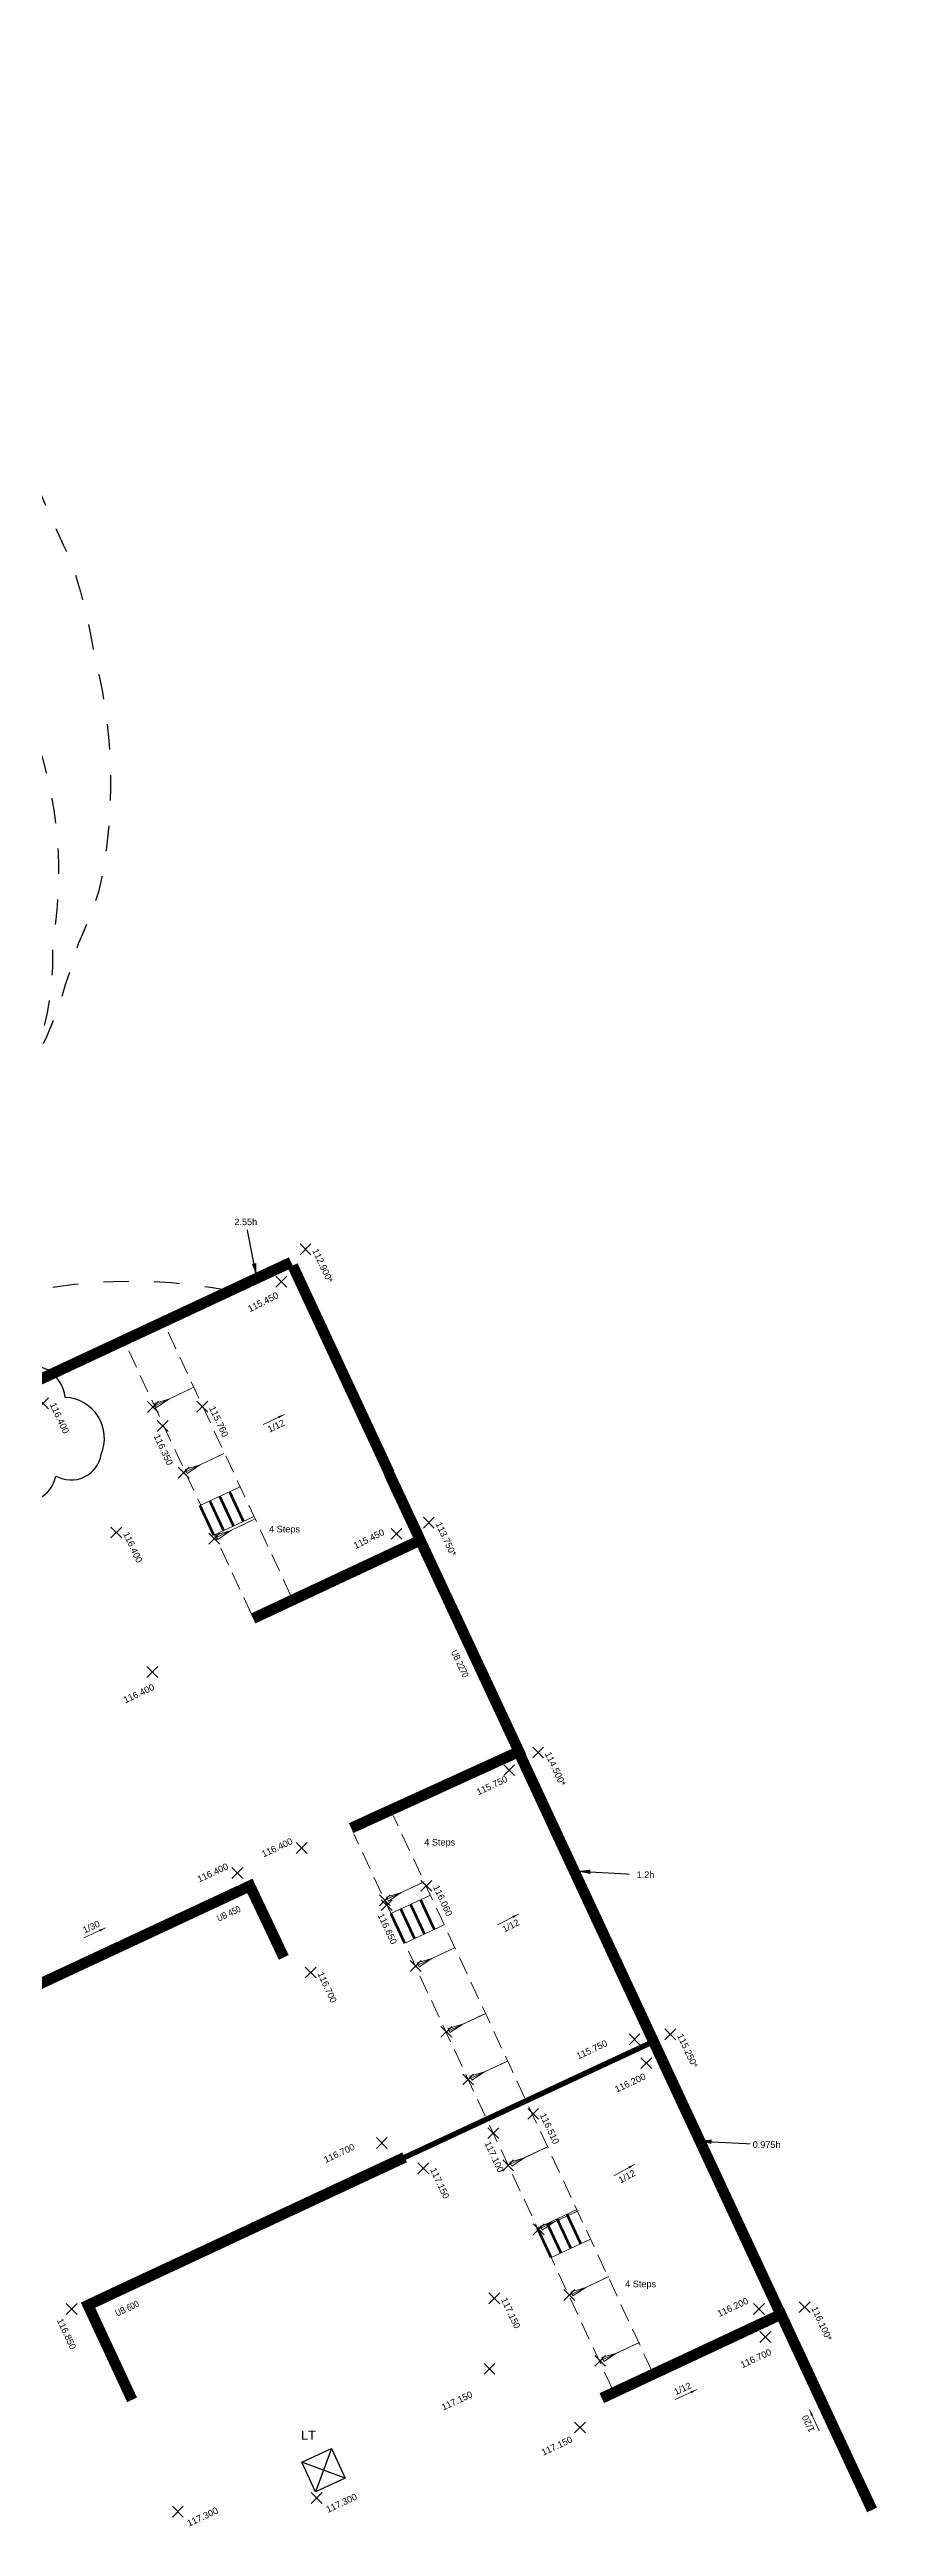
# Model space of a CAD drawing. Header units: metres. Extents: x 287878 to 288371, y 62805 to 63080.
# Drawn here: x 288064.6 to 288087.4, y 63011.3 to 63079.5 of the extents above; entities that cross this region are included whole.
import ezdxf
from ezdxf.enums import TextEntityAlignment as Align

# ---------------------------------------------------------------- set-up
doc = ezdxf.new("R2010")
doc.units = ezdxf.units.M
doc.header["$PDMODE"] = 3
doc.header["$PDSIZE"] = 0.15
doc.linetypes.add('DASHED', pattern=[1.4, 0.7, -0.7])
doc.linetypes.add('HIDDEN', pattern=[0.375, 0.25, -0.125])
for name, color, linetype, lineweight in [('EXP - LEVELS TEXT', 3, 'Continuous', 18), ('EXP - RETAINING WALLS - 0.6m', 190, 'Continuous', 18), ('EXP - RETAINING WALLS GRAVEL BOARD', 151, 'FENCELINE2', 18), ('EXP - STEPS', 240, 'Continuous', 18), ('EXP - UNDERBUILD', 94, 'UNDERBUILD', 35), ('EXP-EW-BANKS&CUTTINGS', 251, 'HIDDEN', 18), ('EXP-EW-GRADIENTS', 3, 'Continuous', 18), ('EXP-EW-GRADIENTS-TEXT', 3, 'Continuous', 18), ('EXP-EW-LEVEL-LANDING', 1, 'Continuous', 25), ('EXP-EW-LEVEL-THRESHOLD-TEXT', 1, 'Continuous', 25), ('EXP-EW-LEVELS-POINTS', 3, 'Continuous', 18), ('EXP-EW-LEVELS-TEXT', 3, 'Continuous', 18), ('EXP-EW-RETAINING-WALL-HEIGHTS', 3, 'Continuous', 18), ('EXP-LEVEL-LANDING', 1, 'Continuous', 25), ('EXP-LEVEL-THRESHOLD-TEXT', 1, 'Continuous', 25)]:
    doc.layers.add(name, color=color, linetype=linetype, lineweight=lineweight)
doc.layers.add('EXP - WORKING', color=6, linetype='Continuous', plot=False)
doc.layers.add('EXP-EW-BANKS&CUTTINGS-WORKING', color=255, linetype='Continuous', lineweight=18, plot=False)
doc.layers.add('EXP-EW-TANKING TEXT', color=3, linetype='Continuous', true_color=0x00ff00)
doc.layers.add('EXP_-_EW_-_BANKS_&_CUTTINGS', color=251, linetype='Continuous', true_color=0x656565)
doc.styles.add('18 @ 1 to 200', font='arial.ttf', dxfattribs={"height": 0.36})
doc.styles.add('18 @ 1 to 500', font='arial.ttf', dxfattribs={"height": 0.9})
doc.styles.add('25 @ 1 to 200', font='arial.ttf', dxfattribs={"height": 0.5})
doc.styles.add('Century Gothic', font='arial.ttf')
doc.styles.add('ESTROAD', font='arial.ttf', dxfattribs={"width": 0.75})
doc.linetypes.add('FENCELINE2', pattern='A,6.35,-2.54,[132,ltypeshp.shx,S=2.54,R=0,X=-2.54,Y=0],-2.54,25.4', length=36.83)
doc.linetypes.add('UNDERBUILD', pattern='A,0.3,-0.1575,["O",Century Gothic,S=0.3,R=0,X=-0.181,Y=-0.15],-0.1575', length=0.615)
doc.dimstyles.new('1 to 200 (18)', dxfattribs={"dimtxt": 0.36, "dimasz": 0.36, "dimexe": 0.09, "dimexo": 0.09, "dimgap": 0.12, "dimtad": 1, "dimdec": 3, "dimzin": 0, "dimdsep": 46, "dimtxsty": '18 @ 1 to 200', "dimcen": 0.12, "dimadec": 0, "dimazin": 0, "dimtfac": 1, "dimtdec": 3, "dimtofl": 0, "dimtmove": 0, "dimatfit": 3, "dimfxl": 0.12, "dimtolj": 1, "dimtzin": 0, "dimarcsym": 1})

# ---------------------------------------------------------------- blocks, each defined once
blk = doc.blocks.new('*U779')
at = {"layer": 'EXP-EW-BANKS&CUTTINGS', "linetype": 'Continuous'}
blk.add_lwpolyline([(-0.499, 1.031), (-0.221, 0.456), (-0.091, 0.047), (0.02, 0.101), (-0.221, 0.456)], dxfattribs=at)
at = {"layer": 'EXP-EW-BANKS&CUTTINGS-WORKING'}
blk.add_line((-0.534, 1.104), (0, 0), dxfattribs=at)
blk.add_point((0, 0), dxfattribs=at)
blk = doc.blocks.new('*U780')
at = {"layer": 'EXP-EW-BANKS&CUTTINGS', "linetype": 'Continuous'}
blk.add_lwpolyline([(-0.499, 1.031), (-0.221, 0.456), (-0.091, 0.047), (0.02, 0.101), (-0.221, 0.456)], dxfattribs=at)
at = {"layer": 'EXP-EW-BANKS&CUTTINGS-WORKING'}
blk.add_line((-0.534, 1.104), (0, 0), dxfattribs=at)
blk.add_point((0, 0), dxfattribs=at)
blk = doc.blocks.new('*U781')
at = {"layer": 'EXP-EW-BANKS&CUTTINGS', "linetype": 'Continuous'}
blk.add_lwpolyline([(-0.499, 1.031), (-0.221, 0.456), (-0.091, 0.047), (0.02, 0.101), (-0.221, 0.456)], dxfattribs=at)
at = {"layer": 'EXP-EW-BANKS&CUTTINGS-WORKING'}
blk.add_line((-0.534, 1.104), (0, 0), dxfattribs=at)
blk.add_point((0, 0), dxfattribs=at)
blk = doc.blocks.new('*U782')
at = {"layer": 'EXP-EW-BANKS&CUTTINGS', "linetype": 'Continuous'}
blk.add_lwpolyline([(-0.501, 1.002), (-0.222, 0.444), (-0.09, 0.045), (0.018, 0.099), (-0.222, 0.444)], dxfattribs=at)
at = {"layer": 'EXP-EW-BANKS&CUTTINGS-WORKING'}
blk.add_line((-0.536, 1.073), (0, 0), dxfattribs=at)
blk.add_point((0, 0), dxfattribs=at)
blk = doc.blocks.new('*U783')
at = {"layer": 'EXP-EW-BANKS&CUTTINGS', "linetype": 'Continuous'}
blk.add_lwpolyline([(-0.501, 1.002), (-0.222, 0.444), (-0.09, 0.045), (0.018, 0.099), (-0.222, 0.444)], dxfattribs=at)
at = {"layer": 'EXP-EW-BANKS&CUTTINGS-WORKING'}
blk.add_line((-0.536, 1.073), (0, 0), dxfattribs=at)
blk.add_point((0, 0), dxfattribs=at)
blk = doc.blocks.new('*U784')
at = {"layer": 'EXP-EW-BANKS&CUTTINGS', "linetype": 'Continuous'}
blk.add_lwpolyline([(-0.501, 1.002), (-0.222, 0.444), (-0.09, 0.045), (0.018, 0.099), (-0.222, 0.444)], dxfattribs=at)
at = {"layer": 'EXP-EW-BANKS&CUTTINGS-WORKING'}
blk.add_line((-0.536, 1.073), (0, 0), dxfattribs=at)
blk.add_point((0, 0), dxfattribs=at)
blk = doc.blocks.new('*U785')
at = {"layer": 'EXP-EW-BANKS&CUTTINGS', "linetype": 'Continuous'}
blk.add_lwpolyline([(-0.501, 1.002), (-0.222, 0.444), (-0.09, 0.045), (0.018, 0.099), (-0.222, 0.444)], dxfattribs=at)
at = {"layer": 'EXP-EW-BANKS&CUTTINGS-WORKING'}
blk.add_line((-0.536, 1.073), (0, 0), dxfattribs=at)
blk.add_point((0, 0), dxfattribs=at)
blk = doc.blocks.new('*U786')
at = {"layer": 'EXP-EW-BANKS&CUTTINGS', "linetype": 'Continuous'}
blk.add_lwpolyline([(-0.501, 1.002), (-0.222, 0.444), (-0.09, 0.045), (0.018, 0.099), (-0.222, 0.444)], dxfattribs=at)
at = {"layer": 'EXP-EW-BANKS&CUTTINGS-WORKING'}
blk.add_line((-0.536, 1.073), (0, 0), dxfattribs=at)
blk.add_point((0, 0), dxfattribs=at)
blk = doc.blocks.new('*U787')
at = {"layer": 'EXP-EW-BANKS&CUTTINGS', "linetype": 'Continuous'}
blk.add_lwpolyline([(-0.501, 1.002), (-0.222, 0.444), (-0.09, 0.045), (0.018, 0.099), (-0.222, 0.444)], dxfattribs=at)
at = {"layer": 'EXP-EW-BANKS&CUTTINGS-WORKING'}
blk.add_line((-0.536, 1.073), (0, 0), dxfattribs=at)
blk.add_point((0, 0), dxfattribs=at)
blk = doc.blocks.new('*U25')
at = {"layer": 'EXP - STEPS'}
for p, q in [((-0.45, 1.2), (-0.45, 2.4)), ((0.45, 1.2), (0.45, 2.4))]:
    blk.add_line(p, q, dxfattribs=at)
at = {"layer": 'EXP - STEPS', "const_width": 0.075}
for points in [[(-0.45, 2.1), (0.45, 2.1)], [(-0.45, 1.8), (0.45, 1.8)], [(-0.45, 1.5), (0.45, 1.5)], [(-0.45, 1.2), (0.45, 1.2)]]:
    blk.add_lwpolyline(points, dxfattribs=at)
blk = doc.blocks.new('*U27')
at = {"layer": 'EXP-LEVEL-LANDING', "ltscale": 2}
for p, q in [((-7.71, 0.901), (-8.308, -0.223)), ((-7.447, 0.04), (-8.571, 0.638))]:
    blk.add_line(p, q, dxfattribs=at)
blk.add_lwpolyline([(-8.308, -0.223), (-8.571, 0.638), (-7.71, 0.901), (-7.447, 0.04)], close=True, dxfattribs=at)
blk = doc.blocks.new('*U956')
at = {"layer": 'EXP-EW-BANKS&CUTTINGS', "linetype": 'Continuous'}
blk.add_lwpolyline([(-0.501, 1.002), (-0.222, 0.444), (-0.09, 0.045), (0.018, 0.099), (-0.222, 0.444)], dxfattribs=at)
at = {"layer": 'EXP-EW-BANKS&CUTTINGS-WORKING'}
blk.add_line((-0.536, 1.073), (0, 0), dxfattribs=at)
blk.add_point((0, 0), dxfattribs=at)
blk = doc.blocks.new('*U957')
at = {"layer": 'EXP-EW-BANKS&CUTTINGS', "linetype": 'Continuous'}
blk.add_lwpolyline([(-0.501, 1.002), (-0.222, 0.444), (-0.09, 0.045), (0.018, 0.099), (-0.222, 0.444)], dxfattribs=at)
at = {"layer": 'EXP-EW-BANKS&CUTTINGS-WORKING'}
blk.add_line((-0.536, 1.073), (0, 0), dxfattribs=at)
blk.add_point((0, 0), dxfattribs=at)
blk = doc.blocks.new('*U1137')
at = {"layer": 'EXP-LEVEL-THRESHOLD-TEXT', "style": '25 @ 1 to 200'}
blk.add_text('LT', height=0.5, rotation=360, dxfattribs=at).set_placement((-0.04, -0.65), align=Align.MIDDLE_CENTER)
blk = doc.blocks.new('*U1090')
at = {"layer": 'EXP-EW-GRADIENTS-TEXT', "color": 0, "style": '18 @ 1 to 200'}
blk.add_attdef('1/00', (0.13, 0.2), '', height=0.36, rotation=360, dxfattribs=at)
at = {"layer": 'EXP-EW-GRADIENTS'}
blk.add_leader([(1.3, 0), (0, 0)], dimstyle='1 to 200 (18)', dxfattribs=at)
blk = doc.blocks.new('*U1091')
at = {"layer": 'EXP-EW-GRADIENTS-TEXT', "color": 0, "style": '18 @ 1 to 200'}
blk.add_attdef('1/00', (0.13, 0.2), '', height=0.36, rotation=360, dxfattribs=at)
at = {"layer": 'EXP-EW-GRADIENTS'}
blk.add_leader([(1.3, 0), (0, 0)], dimstyle='1 to 200 (18)', dxfattribs=at)
blk = doc.blocks.new('*U1098')
at = {"layer": 'EXP-EW-GRADIENTS-TEXT', "color": 0, "style": '18 @ 1 to 200'}
blk.add_attdef('1/00', (0.13, 0.2), '', height=0.36, rotation=360, dxfattribs=at)
at = {"layer": 'EXP-EW-GRADIENTS'}
blk.add_leader([(1.3, 0), (0, 0)], dimstyle='1 to 200 (18)', dxfattribs=at)
blk = doc.blocks.new('*U1182')
at = {"layer": 'EXP-EW-GRADIENTS-TEXT', "color": 0, "style": '18 @ 1 to 200'}
blk.add_attdef('1/00', (0.22, -0.53), '', height=0.36, rotation=9.3419, dxfattribs=at)
at = {"layer": 'EXP-EW-GRADIENTS'}
blk.add_leader([(1.28, 0.21), (0, 0)], dimstyle='1 to 200 (18)', dxfattribs=at)
blk = doc.blocks.new('*U1183')
at = {"layer": 'EXP-EW-GRADIENTS-TEXT', "color": 0, "style": '18 @ 1 to 200'}
blk.add_attdef('1/00', (0.21, -0.53), '', height=0.36, rotation=8.5959, dxfattribs=at)
at = {"layer": 'EXP-EW-GRADIENTS'}
blk.add_leader([(1.29, 0.19), (0, 0)], dimstyle='1 to 200 (18)', dxfattribs=at)
blk = doc.blocks.new('*U1184')
at = {"layer": 'EXP-EW-GRADIENTS-TEXT', "color": 0, "style": '18 @ 1 to 200'}
blk.add_attdef('1/00', (0.19, -0.54), '', height=0.36, rotation=6.3656, dxfattribs=at)
at = {"layer": 'EXP-EW-GRADIENTS'}
blk.add_leader([(1.29, 0.14), (0, 0)], dimstyle='1 to 200 (18)', dxfattribs=at)

msp = doc.modelspace()

# ---------------------------------------------------------------- linework, layer by layer
at = {"layer": 'EXP - RETAINING WALLS - 0.6m', "const_width": 0.3}
for points in [[(288067.744, 63044.481), (288071.285, 63046.132)], [(288073.994, 63040.321), (288071.327, 63046.041)], [(288063.847, 63042.664), (288067.744, 63044.481)], [(288074.78, 63038.615), (288073.983, 63040.317)], [(288081.271, 63024.679), (288077.553, 63032.656)], [(288081.271, 63024.679), (288084.73, 63017.265)], [(288079.844, 63014.86), (288084.782, 63017.167), (288087.292, 63011.783)]]:
    msp.add_lwpolyline(points, dxfattribs=at)
at = {"layer": 'EXP - RETAINING WALLS GRAVEL BOARD', "ltscale": 0.05, "const_width": 0.15}
msp.add_lwpolyline([(288074.413, 63021.49), (288081.271, 63024.679)], dxfattribs=at)
at = {"layer": 'EXP - UNDERBUILD', "const_width": 0.3, "flags": 128}
for points in [[(288070.236, 63036.324), (288074.841, 63038.479), (288077.564, 63032.661), (288072.937, 63030.554)], [(288062.629, 63025.457), (288070.149, 63028.963), (288071.083, 63026.994)], [(288066.903, 63014.814), (288065.688, 63017.42), (288066.457, 63017.782), (288074.413, 63021.49)]]:
    msp.add_lwpolyline(points, dxfattribs=at)
at = {"layer": 'EXP - WORKING'}
msp.add_lwpolyline([(288053.639, 63038.323, 0.520567), (288054.434, 63036.67, 0.520567), (288056.216, 63036.302, 0.520567), (288058.212, 63037.219, 0.520567), (288060.25, 63038.156, 0.520567), (288062.094, 63039.002, 0.520567), (288063.543, 63039.669, 0.520567), (288064.802, 63040.247, 0.520567), (288066.055, 63040.846, 0.520567), (288065.057, 63042.413, 0.520567), (288063.635, 63043.197, 0.520567), (288061.532, 63042.172, 0.520567), (288059.782, 63041.318, 0.520567), (288057.547, 63040.228, 0.520567), (288056.092, 63039.519, 0.520567)], format="xyb", close=True, dxfattribs=at)
msp.add_lwpolyline([(288070.113, 63028.863), (288070.185, 63029.063)], dxfattribs=at)
at = {"layer": 'EXP-EW-BANKS&CUTTINGS', "ltscale": 2}
for points in [[(288071.278, 63036.953), (288067.806, 63044.399)], [(288070.19, 63036.446), (288066.719, 63043.892)], [(288077.717, 63023.141), (288074.098, 63030.903)], [(288076.63, 63022.634), (288073.011, 63030.396)], [(288080.131, 63015.124), (288076.721, 63022.439)], [(288081.219, 63015.631), (288077.808, 63022.946)]]:
    msp.add_lwpolyline(points, dxfattribs=at)
at = {"layer": 'EXP-EW-LEVELS-POINTS'}
for p in [(288071.682, 63046.489), (288071.014, 63045.595), (288064.45, 63042.248), (288068.839, 63042.155), (288067.743, 63041.623), (288066.471, 63038.693), (288074.187, 63038.655), (288075.078, 63038.964), (288067.462, 63034.849), (288078.092, 63032.637), (288077.292, 63032.15), (288071.578, 63030.008), (288069.804, 63029.316), (288073.915, 63028.434), (288075.011, 63028.966), (288071.825, 63026.578), (288080.746, 63024.739), (288081.734, 63024.877), (288081.074, 63024.083), (288077.953, 63022.689), (288073.785, 63021.888), (288076.857, 63022.157), (288074.929, 63021.186), (288076.884, 63017.61), (288065.238, 63017.314), (288084.177, 63017.313), (288085.433, 63017.367), (288084.354, 63016.542), (288076.751, 63015.668), (288079.246, 63014.052), (288071.991, 63012.114), (288068.162, 63011.734)]:
    msp.add_point(p, dxfattribs=at)
at = {"layer": 'EXP_-_EW_-_BANKS_&_CUTTINGS', "linetype": 'DASHED', "flags": 128}
for points in [[(288042.565, 63079.518), (288042.565, 63079.518), (288043.564, 63079.491), (288044.564, 63079.463), (288045.564, 63079.284), (288046.563, 63078.946), (288047.562, 63078.608), (288048.298, 63078.36), (288048.738, 63078.211), (288049.172, 63078.064), (288049.599, 63077.92), (288050.021, 63077.777), (288050.438, 63077.636), (288050.851, 63077.497), (288051.261, 63077.358), (288051.667, 63077.221), (288052.071, 63077.084), (288052.473, 63076.949), (288052.873, 63076.813), (288053.273, 63076.678), (288053.672, 63076.543), (288054.071, 63076.409), (288054.471, 63076.273), (288054.871, 63076.138), (288055.274, 63076.002), (288055.678, 63075.865), (288056.085, 63075.728), (288056.496, 63075.589), (288056.91, 63075.449), (288057.328, 63075.308), (288057.752, 63075.165), (288058.181, 63075.02), (288058.616, 63074.872), (288059.058, 63074.723), (288059.508, 63074.571), (288059.966, 63074.416), (288060.434, 63074.258), (288060.912, 63074.097), (288061.333, 63073.863), (288061.596, 63073.469), (288061.666, 63073.37), (288061.84, 63073.063), (288062.062, 63072.644), (288062.27, 63072.221), (288062.466, 63071.795), (288062.568, 63071.56), (288062.97, 63070.61), (288063.373, 63069.66), (288063.775, 63068.71), (288064.178, 63067.76), (288064.581, 63066.81), (288064.607, 63066.749), (288065.007, 63065.879), (288065.168, 63065.529), (288065.243, 63065.357), (288065.341, 63065.066), (288065.482, 63064.592), (288065.605, 63064.119), (288065.711, 63063.647), (288065.801, 63063.177), (288065.851, 63062.855), (288065.889, 63062.716), (288065.993, 63062.272), (288066.083, 63061.827), (288066.157, 63061.383), (288066.217, 63060.94), (288066.262, 63060.498), (288066.292, 63060.058), (288066.309, 63059.621), (288066.311, 63059.186), (288066.3, 63058.754), (288066.276, 63058.325), (288066.238, 63057.901), (288066.188, 63057.481), (288066.125, 63057.065), (288066.05, 63056.654), (288065.98, 63056.329), (288065.954, 63056.249), (288065.813, 63055.852), (288065.662, 63055.464), (288065.501, 63055.084), (288065.462, 63054.999), (288065.416, 63054.896), (288065.414, 63054.885), (288065.218, 63054.218), (288065.056, 63053.774), (288065.005, 63053.577), (288064.799, 63052.956), (288064.555, 63052.358), (288064.274, 63051.785)], [(288042.549, 63073.899), (288042.549, 63073.899), (288043.549, 63073.897), (288044.549, 63073.894), (288045.549, 63073.891), (288046.549, 63073.888), (288047.549, 63073.886), (288048.286, 63073.884), (288048.617, 63073.878), (288048.949, 63073.865), (288049.28, 63073.843), (288049.61, 63073.813), (288049.94, 63073.775), (288050.268, 63073.728), (288050.595, 63073.673), (288050.921, 63073.61), (288051.245, 63073.539), (288051.567, 63073.46), (288051.887, 63073.373), (288052.204, 63073.277), (288052.52, 63073.174), (288052.832, 63073.063), (288053.142, 63072.943), (288053.448, 63072.817), (288053.751, 63072.682), (288054.051, 63072.54), (288054.347, 63072.391), (288054.639, 63072.234), (288054.928, 63072.07), (288055.212, 63071.898), (288055.491, 63071.72), (288055.766, 63071.534), (288056.036, 63071.342), (288056.302, 63071.143), (288056.562, 63070.937), (288056.817, 63070.725), (288057.067, 63070.507), (288057.311, 63070.282), (288057.549, 63070.051), (288057.781, 63069.815), (288058.008, 63069.572), (288058.228, 63069.324), (288058.442, 63069.071), (288058.65, 63068.812), (288058.76, 63068.668), (288059.365, 63067.872), (288059.97, 63067.076), (288060.575, 63066.279), (288061.18, 63065.483), (288061.785, 63064.687), (288062.39, 63063.89), (288062.617, 63063.591), (288062.836, 63063.292), (288063.045, 63062.986), (288063.244, 63062.674), (288063.432, 63062.354), (288063.61, 63062.029), (288063.776, 63061.698), (288063.932, 63061.361), (288064.076, 63061.02), (288064.208, 63060.674), (288064.329, 63060.324), (288064.439, 63059.969), (288064.536, 63059.612), (288064.621, 63059.251), (288064.694, 63058.888), (288064.755, 63058.522), (288064.804, 63058.155), (288064.841, 63057.786), (288064.865, 63057.416), (288064.877, 63057.046), (288064.876, 63056.675), (288064.863, 63056.305), (288064.838, 63055.935), (288064.8, 63055.566), (288064.75, 63055.199), (288064.737, 63055.115), (288064.708, 63054.931), (288064.712, 63054.864), (288064.708, 63054.239), (288064.659, 63053.617), (288064.564, 63053.001), (288064.425, 63052.392), (288064.242, 63051.796), (288064.016, 63051.214), (288063.748, 63050.65), (288063.44, 63050.108), (288063.093, 63049.589), (288062.71, 63049.097), (288062.291, 63048.634), (288061.84, 63048.202), (288061.359, 63047.805), (288060.85, 63047.444), (288060.316, 63047.121), (288059.76, 63046.837), (288059.185, 63046.595), (288058.594, 63046.396), (288057.989, 63046.239), (288057.375, 63046.128), (288056.755, 63046.061), (288056.131, 63046.04), (288055.508, 63046.064), (288054.887, 63046.133), (288054.274, 63046.248), (288053.67, 63046.407), (288053.08, 63046.609), (288052.938, 63046.665), (288052.011, 63047.04), (288051.084, 63047.415), (288050.157, 63047.79), (288049.23, 63048.165), (288048.303, 63048.54), (288047.376, 63048.916), (288046.449, 63049.291), (288045.522, 63049.666), (288044.595, 63050.041), (288043.668, 63050.416), (288042.741, 63050.791), (288041.814, 63051.166), (288040.887, 63051.541), (288039.96, 63051.916), (288039.033, 63052.291), (288038.106, 63052.666), (288037.179, 63053.041), (288036.252, 63053.416), (288035.325, 63053.791), (288034.398, 63054.167), (288034.008, 63054.325), (288033.598, 63054.501), (288033.196, 63054.697), (288032.804, 63054.911), (288032.423, 63055.143), (288032.052, 63055.392), (288031.693, 63055.658), (288031.347, 63055.94), (288031.014, 63056.237), (288030.695, 63056.55), (288030.391, 63056.877), (288030.103, 63057.218), (288029.83, 63057.571), (288029.574, 63057.937), (288029.335, 63058.314), (288029.114, 63058.702), (288028.91, 63059.1), (288028.725, 63059.506), (288028.56, 63059.921), (288028.413, 63060.342), (288028.286, 63060.77), (288028.234, 63060.982)]]:
    msp.add_lwpolyline(points, dxfattribs=at)
at = {"layer": 'EXP_-_EW_-_BANKS_&_CUTTINGS', "linetype": 'DASHED'}
msp.add_arc((288066.889, 63031.543), 14.062, 78.91334, 113.97943, dxfattribs=at)

# ---------------------------------------------------------------- block references
at = {"layer": 'EXP - STEPS'}
for p, rotation in [((288067.875, 63038.521), 294.9958939477227), ((288073.136, 63027.288), 294.9958939477227), ((288077.172, 63018.63), 294.9958939477231)]:
    msp.add_blockref('*U25', p, dxfattribs=dict(at, rotation=rotation))
at = {"layer": 'EXP-EW-BANKS&CUTTINGS', "linetype": 'Continuous', "xscale": -1}
for name, p, rotation in [('*U779', (288067.477, 63042.15), 321.4580115063376), ('*U780', (288068.322, 63040.337), 321.4580115063376), ('*U781', (288069.167, 63038.524), 321.4580115063376), ('*U782', (288073.866, 63028.568), 321.6275214855913), ('*U783', (288074.714, 63026.756), 321.6275214855913), ('*U784', (288075.562, 63024.945), 321.6275214855913), ('*U957', (288076.164, 63023.633), 321.6275214855913), ('*U956', (288077.265, 63021.271), 321.6275214855913), ('*U785', (288078.105, 63019.51), 321.6275214855913), ('*U786', (288078.953, 63017.699), 321.6275214855913), ('*U787', (288079.801, 63015.888), 321.6275214855913)]:
    msp.add_blockref(name, p, dxfattribs=dict(at, rotation=rotation))
at = {"layer": 'EXP-EW-GRADIENTS'}
for name, p, xscale, yscale, zscale, rotation, values in [('*U1184', (288070.512, 63041.665), 0.5, 0.5, 0.5, 19.03381484029658, {'1/00': '1/12'}), ('*U1098', (288065.577, 63027.533), 0.4999999999999993, 0.4999999999999993, 0.4999999999999993, 24.99718223625774, {'1/00': '1/30'}), ('*U1183', (288076.975, 63027.889), 0.5, 0.5, 0.5, 19.03381484029658, {'1/00': '1/12'}), ('*U1182', (288080.174, 63020.984), 0.5, 0.5, 0.5, 19.03381484029658, {'1/00': '1/12'}), ('*U1091', (288081.871, 63014.82), 0.4999999999999993, 0.4999999999999993, 0.4999999999999993, 24.99718223625774, {'1/00': '1/12'}), ('*U1090', (288085.838, 63013.958), 0.4999999999999993, 0.4999999999999993, 0.4999999999999993, 114.9136740858184, {'1/00': '1/20'})]:
    msp.add_blockref(name, p, dxfattribs=dict(at, xscale=xscale, yscale=yscale, zscale=zscale, rotation=rotation)).add_auto_attribs(values)
at = {"layer": 'EXP-EW-LEVEL-LANDING', "extrusion": (-0.006204, -0.010529, 0.999925), "rotation": 7.758107364791503}
msp.add_blockref('*U27', (288074.61, 62991.313, -2450.607), dxfattribs=at)
at = {"layer": 'EXP-EW-LEVEL-THRESHOLD-TEXT', "xscale": 0.5, "yscale": 0.5, "zscale": 0.5}
msp.add_blockref('*U1137', (288071.782, 63014.166), dxfattribs=at)

# ---------------------------------------------------------------- texts
at = {"layer": 'EXP - LEVELS TEXT', "char_height": 0.18, "attachment_point": 1, "style": '18 @ 1 to 500'}
for insert in [(288070.677, 63038.875), (288074.953, 63030.255), (288080.488, 63018.096)]:
    msp.add_mtext_dynamic_manual_height_columns('4 Steps', width=2.15053, gutter_width=1, heights=[0], dxfattribs=dict(at, insert=insert))
at = {"layer": 'EXP-EW-LEVELS-TEXT', "style": '18 @ 1 to 200'}
for s, rotation, p in [('112.900*', 294.99073, (288071.862, 63046.457)), ('115.450', 26.55608, (288070.146, 63044.756)), ('116.400', 294.99886, (288064.63, 63042.217)), ('115.760', 294.99073, (288069.019, 63042.123)), ('116.350', 294.99073, (288067.492, 63041.347)), ('115.450', 26.55015, (288073.061, 63038.234)), ('113.750*', 294.99073, (288075.258, 63038.932)), ('116.400', 294.99073, (288066.651, 63038.662)), ('116.400', 25.08362, (288066.715, 63033.987)), ('114.500*', 294.99073, (288078.272, 63032.605)), ('115.750', 25.00205, (288076.444, 63031.456)), ('116.400', 25.07768, (288070.525, 63029.745)), ('116.400', 25.07768, (288068.751, 63029.053)), ('116.060', 294.99073, (288075.191, 63028.934)), ('116.650', 294.99073, (288073.664, 63028.158)), ('116.700', 294.99073, (288072.005, 63026.546)), ('115.750', 24.99638, (288079.196, 63024.183)), ('115.250*', 294.99073, (288081.914, 63024.845)), ('116.200', 25.00205, (288080.255, 63023.27)), ('116.510', 294.99073, (288078.133, 63022.657)), ('116.700', 24.99293, (288072.236, 63021.331)), ('117.100', 294.99073, (288076.606, 63021.881)), ('117.150', 294.99073, (288075.109, 63021.155)), ('116.850', 294.99293, (288064.824, 63017.005)), ('117.150', 294.99073, (288077.064, 63017.579)), ('116.200', 24.99293, (288083.081, 63017.093)), ('116.100*', 294.99073, (288085.613, 63017.335)), ('116.700', 24.99886, (288083.719, 63015.683)), ('117.150', 24.99886, (288075.479, 63014.517)), ('117.150', 24.99293, (288078.232, 63013.275)), ('117.300', 24.99293, (288072.299, 63011.7)), ('117.300', 24.99293, (288068.47, 63011.32))]:
    msp.add_text(s, height=0.18, rotation=rotation, dxfattribs=at).set_placement(p)
at = {"layer": 'EXP-EW-TANKING TEXT', "char_height": 0.18, "width": 2.45, "attachment_point": 5, "line_spacing_factor": 0.888, "style": 'ESTROAD'}
for s, insert, rotation in [('UB 2270', (288075.935, 63035.081), 295.38074), ('UB 450', (288069.563, 63028.201), 24.7036), ('UB 600', (288066.764, 63017.332), 24.7036)]:
    msp.add_mtext(s, dxfattribs=dict(at, insert=insert, rotation=rotation))

# ---------------------------------------------------------------- leaders
at = {"layer": 'EXP-EW-RETAINING-WALL-HEIGHTS'}
for points in [[(288070.335, 63045.743), (288070.036, 63047.244)], [(288079.169, 63029.369), (288081.049, 63029.27)], [(288082.508, 63021.939), (288084.387, 63021.84)]]:
    msp.add_leader(points, dimstyle='1 to 200 (18)', dxfattribs=at)

# ---------------------------------------------------------------- next in the draw order: wipeouts: each hides what was drawn before it
for points in [[(288069.595, 63047.25), (288069.639, 63047.347), (288069.728, 63047.409), (288069.83, 63047.447), (288069.937, 63047.467), (288070.045, 63047.474), (288070.154, 63047.467), (288070.261, 63047.447), (288070.363, 63047.409), (288070.452, 63047.347), (288070.496, 63047.25), (288070.452, 63047.154), (288070.363, 63047.091), (288070.261, 63047.054), (288070.154, 63047.033), (288070.045, 63047.026), (288069.937, 63047.033), (288069.83, 63047.054), (288069.728, 63047.091), (288069.639, 63047.154)], [(288080.6, 63029.265), (288080.645, 63029.362), (288080.734, 63029.424), (288080.836, 63029.462), (288080.942, 63029.483), (288081.051, 63029.489), (288081.16, 63029.483), (288081.267, 63029.462), (288081.369, 63029.424), (288081.458, 63029.362), (288081.502, 63029.265), (288081.458, 63029.169), (288081.369, 63029.107), (288081.267, 63029.069), (288081.16, 63029.048), (288081.051, 63029.042), (288080.942, 63029.048), (288080.836, 63029.069), (288080.734, 63029.107), (288080.645, 63029.169)], [(288083.936, 63021.852), (288083.98, 63021.949), (288084.069, 63022.011), (288084.171, 63022.049), (288084.277, 63022.07), (288084.386, 63022.076), (288084.495, 63022.07), (288084.602, 63022.049), (288084.704, 63022.011), (288084.793, 63021.949), (288084.837, 63021.852), (288084.793, 63021.756), (288084.704, 63021.694), (288084.602, 63021.656), (288084.495, 63021.635), (288084.386, 63021.629), (288084.277, 63021.635), (288084.171, 63021.656), (288084.069, 63021.694), (288083.98, 63021.756)]]:
    msp.add_wipeout(points).dxf.layer = 'EXP-EW-RETAINING-WALL-HEIGHTS'

# ---------------------------------------------------------------- next in the draw order: texts
at = {"layer": 'EXP-EW-RETAINING-WALL-HEIGHTS', "style": '18 @ 1 to 200'}
for s, p in [('2.55h', (288070.036, 63047.244)), ('1.2h', (288081.049, 63029.27)), ('0.975h', (288084.387, 63021.84))]:
    msp.add_text(s, height=0.18, rotation=360, dxfattribs=at).set_placement(p, align=Align.MIDDLE_CENTER)

doc.saveas('drawing.dxf')
